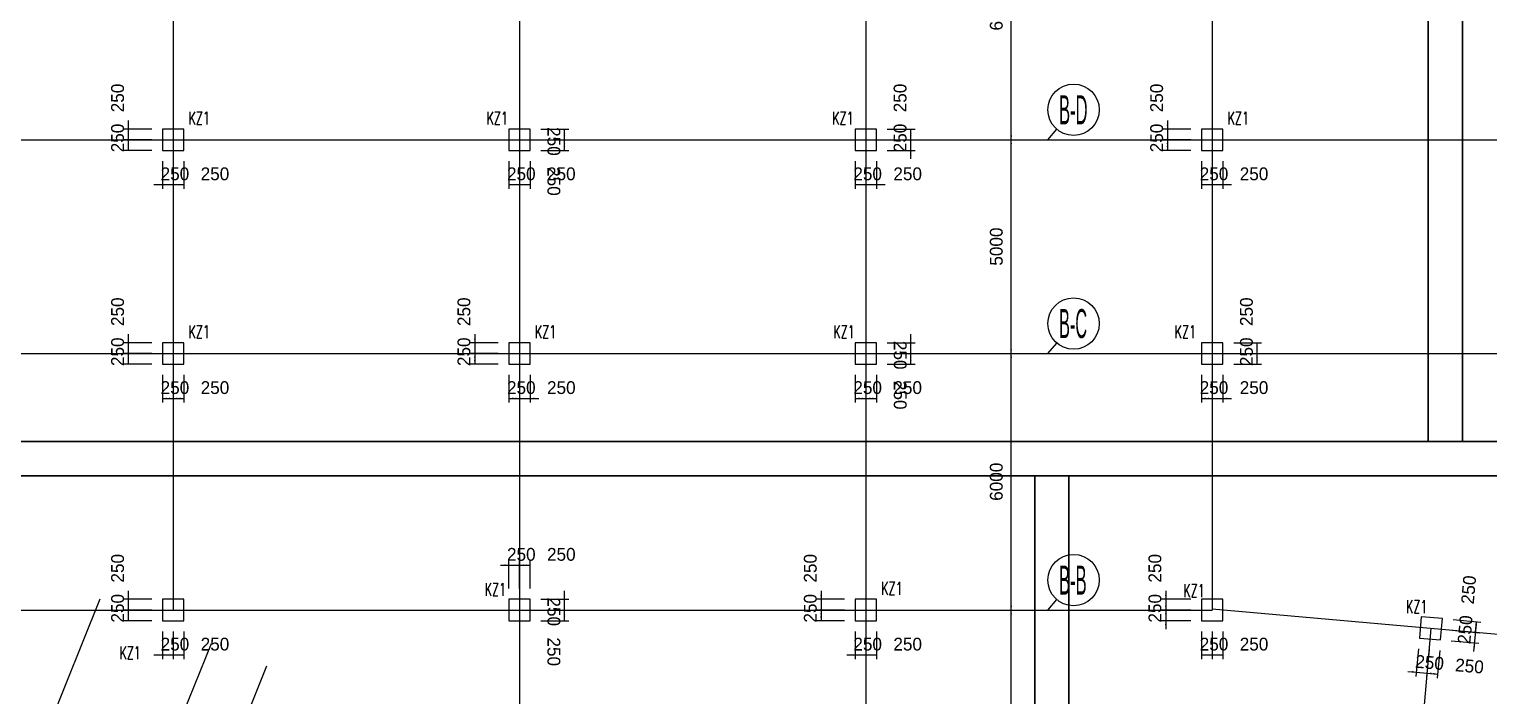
# Model space of a CAD drawing. Extents: x 387171 to 699106, y 11966 to 245688.
# Drawn here: x 543490 to 577624, y 92081 to 107673 of the extents above; entities that cross this region are included whole.
import ezdxf

# ---------------------------------------------------------------- set-up
doc = ezdxf.new("R2010")
doc.units = 0
doc.header["$LTSCALE"] = 100
doc.header["$MEASUREMENT"] = 0
for name, color, linetype in [('COLU', 7, 'Continuous'), ('DIM', 3, 'Continuous'), ('DOTE', 253, 'Continuous'), ('h后浇带(新)', 1, 'Continuous'), ('L-AXIS', 3, 'Continuous'), ('NUM', 7, 'Continuous')]:
    doc.layers.add(name, color=color, linetype=linetype)
doc.styles.add('hztxt', font='hztxt')
doc.styles.get("Standard").update_dxf_attribs({"font": 'standard'})
doc.dimstyles.get("Standard").update_dxf_attribs({"dimtxt": 300, "dimasz": 100, "dimexe": 100, "dimexo": 250, "dimgap": 100, "dimtad": 0, "dimtoh": 1, "dimdec": 0, "dimdsep": 46, "dimcen": 0.09, "dimclrt": 7, "dimadec": 0, "dimazin": 0, "dimtfac": 1, "dimtdec": 4, "dimtofl": 0, "dimtmove": 0, "dimatfit": 3, "dimfxl": 1, "dimtolj": 1, "dimtzin": 0, "dimarcsym": 0})

# ---------------------------------------------------------------- blocks, each defined once
blk = doc.blocks.new('_AXISO')
blk.add_circle((0, 0), 0.5)
blk = doc.blocks.new('*D2141')
at = {"layer": 'L-AXIS', "color": 0, "linetype": 'ByBlock', "lineweight": -2}
for p, q in [((565446, 111088), (566558, 111088)), ((566458, 105088), (566458, 111088)), ((565446, 105088), (566558, 105088))]:
    blk.add_line(p, q, dxfattribs=at)
for points in [[(566458, 111088), (566474, 110988), (566441, 110988)], [(566458, 105088), (566441, 105188), (566474, 105188)]]:
    blk.add_solid(points, dxfattribs=at)
at = {"layer": 'L-AXIS', "color": 7, "linetype": 'Continuous', "lineweight": -2, "insert": (566108, 108088), "char_height": 300, "width": 770, "attachment_point": 5, "rotation": 90, "style": 'hztxt'}
blk.add_mtext('6000', dxfattribs=at)
blk = doc.blocks.new('*D2089')
at = {"layer": 'L-AXIS', "color": 0, "linetype": 'ByBlock', "lineweight": -2}
for p, q in [((565446, 94088), (566558, 94088)), ((566458, 88588), (566458, 94088)), ((565446, 88588), (566558, 88588))]:
    blk.add_line(p, q, dxfattribs=at)
for points in [[(566458, 94088), (566474, 93988), (566441, 93988)], [(566458, 88588), (566441, 88688), (566474, 88688)]]:
    blk.add_solid(points, dxfattribs=at)
at = {"layer": 'L-AXIS', "color": 7, "linetype": 'Continuous', "lineweight": -2, "insert": (566108, 91338), "char_height": 300, "width": 780, "attachment_point": 5, "rotation": 90, "style": 'hztxt'}
blk.add_mtext('5500', dxfattribs=at)
blk = doc.blocks.new('*D1665')
at = {"layer": 'L-AXIS', "color": 0, "linetype": 'ByBlock', "lineweight": -2}
for p, q in [((565446, 100088), (566558, 100088)), ((566458, 94088), (566458, 100088)), ((565446, 94088), (566558, 94088))]:
    blk.add_line(p, q, dxfattribs=at)
for points in [[(566458, 100088), (566474, 99988), (566441, 99988)], [(566458, 94088), (566441, 94188), (566474, 94188)]]:
    blk.add_solid(points, dxfattribs=at)
at = {"layer": 'L-AXIS', "color": 7, "linetype": 'Continuous', "lineweight": -2, "insert": (566108, 97088), "char_height": 300, "width": 770, "attachment_point": 5, "rotation": 90, "style": 'hztxt'}
blk.add_mtext('6000', dxfattribs=at)
blk = doc.blocks.new('*D1238')
at = {"layer": 'L-AXIS', "color": 0, "linetype": 'ByBlock', "lineweight": -2}
for p, q in [((565446, 105088), (566558, 105088)), ((566458, 100088), (566458, 105088)), ((565446, 100088), (566558, 100088))]:
    blk.add_line(p, q, dxfattribs=at)
for points in [[(566458, 105088), (566474, 104988), (566441, 104988)], [(566458, 100088), (566441, 100188), (566474, 100188)]]:
    blk.add_solid(points, dxfattribs=at)
at = {"layer": 'L-AXIS', "color": 7, "linetype": 'Continuous', "lineweight": -2, "insert": (566108, 102588), "char_height": 300, "width": 780, "attachment_point": 5, "rotation": 90, "style": 'hztxt'}
blk.add_mtext('5000', dxfattribs=at)
blk = doc.blocks.new('*D1016')
at = {"layer": 'DIM', "color": 0, "linetype": 'ByBlock', "lineweight": -2}
for p, q in [((570908, 93588), (570908, 92938)), ((571158, 93588), (571158, 92938)), ((570908, 93038), (571158, 93038))]:
    blk.add_line(p, q, dxfattribs=at)
for points in [[(570908, 93038), (571008, 93055), (571008, 93021)], [(571158, 93038), (571058, 93021), (571058, 93055)]]:
    blk.add_solid(points, dxfattribs=at)
at = {"layer": 'DIM', "color": 7, "linetype": 'Continuous', "lineweight": -2, "insert": (571198, 93288), "char_height": 300, "width": 566.67, "attachment_point": 5, "style": 'hztxt'}
blk.add_mtext('250', dxfattribs=at)
blk = doc.blocks.new('*D603')
at = {"layer": 'DIM', "color": 0, "linetype": 'ByBlock', "lineweight": -2}
for p, q in [((571158, 93588), (571158, 92938)), ((571408, 93588), (571408, 92938)), ((571158, 93038), (571408, 93038))]:
    blk.add_line(p, q, dxfattribs=at)
for points in [[(571158, 93038), (571258, 93055), (571258, 93021)], [(571408, 93038), (571308, 93021), (571308, 93055)]]:
    blk.add_solid(points, dxfattribs=at)
at = {"layer": 'DIM', "color": 7, "linetype": 'Continuous', "lineweight": -2, "insert": (572134, 93288), "char_height": 300, "width": 566.67, "attachment_point": 5, "style": 'hztxt'}
blk.add_mtext('250', dxfattribs=at)
blk = doc.blocks.new('*D2195')
at = {"layer": 'DIM', "color": 0, "linetype": 'ByBlock', "lineweight": -2}
for p, q in [((562558, 94338), (561908, 94338)), ((562008, 94538), (562008, 93888)), ((562558, 94088), (561908, 94088))]:
    blk.add_line(p, q, dxfattribs=at)
for points in [[(562008, 94338), (561991, 94438), (562025, 94438)], [(562008, 94088), (562025, 93988), (561991, 93988)]]:
    blk.add_solid(points, dxfattribs=at)
at = {"layer": 'DIM', "color": 7, "linetype": 'Continuous', "lineweight": -2, "insert": (561758, 95064), "char_height": 300, "width": 566.67, "attachment_point": 5, "rotation": 90, "style": 'hztxt'}
blk.add_mtext('250', dxfattribs=at)
blk = doc.blocks.new('*D1758')
at = {"layer": 'DIM', "color": 0, "linetype": 'ByBlock', "lineweight": -2}
for p, q in [((562558, 94088), (561908, 94088)), ((562008, 94088), (562008, 93838)), ((562558, 93838), (561908, 93838))]:
    blk.add_line(p, q, dxfattribs=at)
for points in [[(562008, 94088), (562025, 93988), (561991, 93988)], [(562008, 93838), (561991, 93938), (562025, 93938)]]:
    blk.add_solid(points, dxfattribs=at)
at = {"layer": 'DIM', "color": 7, "linetype": 'Continuous', "lineweight": -2, "insert": (561758, 94128), "char_height": 300, "width": 566.67, "attachment_point": 5, "rotation": 90, "style": 'hztxt'}
blk.add_mtext('250', dxfattribs=at)
blk = doc.blocks.new('*D1303')
at = {"layer": 'DIM', "color": 0, "linetype": 'ByBlock', "lineweight": -2}
for p, q in [((562808, 93588), (562808, 92938)), ((563058, 93588), (563058, 92938)), ((562608, 93038), (563258, 93038))]:
    blk.add_line(p, q, dxfattribs=at)
for points in [[(562808, 93038), (562708, 93021), (562708, 93055)], [(563058, 93038), (563158, 93055), (563158, 93021)]]:
    blk.add_solid(points, dxfattribs=at)
at = {"layer": 'DIM', "color": 7, "linetype": 'Continuous', "lineweight": -2, "insert": (563098, 93288), "char_height": 300, "width": 566.67, "attachment_point": 5, "style": 'hztxt'}
blk.add_mtext('250', dxfattribs=at)
blk = doc.blocks.new('*D1266')
at = {"layer": 'DIM', "color": 0, "linetype": 'ByBlock', "lineweight": -2}
for p, q in [((563058, 93588), (563058, 92938)), ((563308, 93588), (563308, 92938)), ((563058, 93038), (563308, 93038))]:
    blk.add_line(p, q, dxfattribs=at)
for points in [[(563058, 93038), (563158, 93055), (563158, 93021)], [(563308, 93038), (563208, 93021), (563208, 93055)]]:
    blk.add_solid(points, dxfattribs=at)
at = {"layer": 'DIM', "color": 7, "linetype": 'Continuous', "lineweight": -2, "insert": (564034, 93288), "char_height": 300, "width": 566.67, "attachment_point": 5, "style": 'hztxt'}
blk.add_mtext('250', dxfattribs=at)
blk = doc.blocks.new('*D2470')
at = {"layer": 'DIM', "color": 0, "linetype": 'ByBlock', "lineweight": -2}
for p, q in [((546358, 94338), (545708, 94338)), ((545808, 94538), (545808, 93888)), ((546358, 94088), (545708, 94088))]:
    blk.add_line(p, q, dxfattribs=at)
for points in [[(545808, 94338), (545791, 94438), (545825, 94438)], [(545808, 94088), (545825, 93988), (545791, 93988)]]:
    blk.add_solid(points, dxfattribs=at)
at = {"layer": 'DIM', "color": 7, "linetype": 'Continuous', "lineweight": -2, "insert": (545558, 95064), "char_height": 300, "width": 566.67, "attachment_point": 5, "rotation": 90, "style": 'hztxt'}
blk.add_mtext('250', dxfattribs=at)
blk = doc.blocks.new('*D2043')
at = {"layer": 'DIM', "color": 0, "linetype": 'ByBlock', "lineweight": -2}
for p, q in [((546358, 94088), (545708, 94088)), ((545808, 94088), (545808, 93838)), ((546358, 93838), (545708, 93838))]:
    blk.add_line(p, q, dxfattribs=at)
for points in [[(545808, 94088), (545825, 93988), (545791, 93988)], [(545808, 93838), (545791, 93938), (545825, 93938)]]:
    blk.add_solid(points, dxfattribs=at)
at = {"layer": 'DIM', "color": 7, "linetype": 'Continuous', "lineweight": -2, "insert": (545558, 94128), "char_height": 300, "width": 566.67, "attachment_point": 5, "rotation": 90, "style": 'hztxt'}
blk.add_mtext('250', dxfattribs=at)
blk = doc.blocks.new('*D1957')
at = {"layer": 'DIM', "color": 0, "linetype": 'ByBlock', "lineweight": -2}
for p, q in [((546608, 93588), (546608, 92938)), ((546858, 93588), (546858, 92938)), ((546408, 93038), (547058, 93038))]:
    blk.add_line(p, q, dxfattribs=at)
for points in [[(546608, 93038), (546508, 93021), (546508, 93055)], [(546858, 93038), (546958, 93055), (546958, 93021)]]:
    blk.add_solid(points, dxfattribs=at)
at = {"layer": 'DIM', "color": 7, "linetype": 'Continuous', "lineweight": -2, "insert": (546898, 93288), "char_height": 300, "width": 566.67, "attachment_point": 5, "style": 'hztxt'}
blk.add_mtext('250', dxfattribs=at)
blk = doc.blocks.new('*D1551')
at = {"layer": 'DIM', "color": 0, "linetype": 'ByBlock', "lineweight": -2}
for p, q in [((546858, 93588), (546858, 92938)), ((547108, 93588), (547108, 92938)), ((546858, 93038), (547108, 93038))]:
    blk.add_line(p, q, dxfattribs=at)
for points in [[(546858, 93038), (546958, 93055), (546958, 93021)], [(547108, 93038), (547008, 93021), (547008, 93055)]]:
    blk.add_solid(points, dxfattribs=at)
at = {"layer": 'DIM', "color": 7, "linetype": 'Continuous', "lineweight": -2, "insert": (547834, 93288), "char_height": 300, "width": 566.67, "attachment_point": 5, "style": 'hztxt'}
blk.add_mtext('250', dxfattribs=at)
blk = doc.blocks.new('*D1078')
at = {"layer": 'DIM', "color": 0, "linetype": 'ByBlock', "lineweight": -2}
for p, q in [((554708, 94588), (554708, 95238)), ((554958, 94588), (554958, 95238)), ((554508, 95138), (555158, 95138))]:
    blk.add_line(p, q, dxfattribs=at)
for points in [[(554708, 95138), (554608, 95121), (554608, 95155)], [(554958, 95138), (555058, 95155), (555058, 95121)]]:
    blk.add_solid(points, dxfattribs=at)
at = {"layer": 'DIM', "color": 7, "linetype": 'Continuous', "lineweight": -2, "insert": (554998, 95388), "char_height": 300, "width": 566.67, "attachment_point": 5, "style": 'hztxt'}
blk.add_mtext('250', dxfattribs=at)
blk = doc.blocks.new('*D1047')
at = {"layer": 'DIM', "color": 0, "linetype": 'ByBlock', "lineweight": -2}
for p, q in [((554958, 94588), (554958, 95238)), ((555208, 94588), (555208, 95238)), ((554958, 95138), (555208, 95138))]:
    blk.add_line(p, q, dxfattribs=at)
for points in [[(554958, 95138), (555058, 95155), (555058, 95121)], [(555208, 95138), (555108, 95121), (555108, 95155)]]:
    blk.add_solid(points, dxfattribs=at)
at = {"layer": 'DIM', "color": 7, "linetype": 'Continuous', "lineweight": -2, "insert": (555934, 95388), "char_height": 300, "width": 566.67, "attachment_point": 5, "style": 'hztxt'}
blk.add_mtext('250', dxfattribs=at)
blk = doc.blocks.new('*D595')
at = {"layer": 'DIM', "color": 0, "linetype": 'ByBlock', "lineweight": -2}
for p, q in [((555458, 94088), (556108, 94088)), ((556008, 93838), (556008, 94088)), ((555458, 93838), (556108, 93838))]:
    blk.add_line(p, q, dxfattribs=at)
for points in [[(556008, 94088), (556025, 93988), (555991, 93988)], [(556008, 93838), (555991, 93938), (556025, 93938)]]:
    blk.add_solid(points, dxfattribs=at)
at = {"layer": 'DIM', "color": 7, "linetype": 'Continuous', "lineweight": -2, "insert": (555758, 93112), "char_height": 300, "width": 566.67, "attachment_point": 5, "rotation": 270, "style": 'hztxt'}
blk.add_mtext('250', dxfattribs=at)
blk = doc.blocks.new('*D187')
at = {"layer": 'DIM', "color": 0, "linetype": 'ByBlock', "lineweight": -2}
for p, q in [((555458, 94338), (556108, 94338)), ((556008, 93888), (556008, 94538)), ((555458, 94088), (556108, 94088))]:
    blk.add_line(p, q, dxfattribs=at)
for points in [[(556008, 94338), (555991, 94438), (556025, 94438)], [(556008, 94088), (556025, 93988), (555991, 93988)]]:
    blk.add_solid(points, dxfattribs=at)
at = {"layer": 'DIM', "color": 7, "linetype": 'Continuous', "lineweight": -2, "insert": (555758, 94048), "char_height": 300, "width": 566.67, "attachment_point": 5, "rotation": 270, "style": 'hztxt'}
blk.add_mtext('250', dxfattribs=at)
blk = doc.blocks.new('*D1013')
at = {"layer": 'DIM', "color": 0, "linetype": 'ByBlock', "lineweight": -2}
for p, q in [((545808, 105538), (545808, 104888)), ((546358, 105338), (545708, 105338)), ((546358, 105088), (545708, 105088))]:
    blk.add_line(p, q, dxfattribs=at)
for points in [[(545808, 105338), (545791, 105438), (545825, 105438)], [(545808, 105088), (545825, 104988), (545791, 104988)]]:
    blk.add_solid(points, dxfattribs=at)
at = {"layer": 'DIM', "color": 7, "linetype": 'Continuous', "lineweight": -2, "insert": (545558, 106064), "char_height": 300, "width": 566.67, "attachment_point": 5, "rotation": 90, "style": 'hztxt'}
blk.add_mtext('250', dxfattribs=at)
blk = doc.blocks.new('*D601')
at = {"layer": 'DIM', "color": 0, "linetype": 'ByBlock', "lineweight": -2}
for p, q in [((546358, 105088), (545708, 105088)), ((546358, 104838), (545708, 104838)), ((545808, 105088), (545808, 104838))]:
    blk.add_line(p, q, dxfattribs=at)
for points in [[(545808, 105088), (545825, 104988), (545791, 104988)], [(545808, 104838), (545791, 104938), (545825, 104938)]]:
    blk.add_solid(points, dxfattribs=at)
at = {"layer": 'DIM', "color": 7, "linetype": 'Continuous', "lineweight": -2, "insert": (545558, 105128), "char_height": 300, "width": 566.67, "attachment_point": 5, "rotation": 90, "style": 'hztxt'}
blk.add_mtext('250', dxfattribs=at)
blk = doc.blocks.new('*D148')
at = {"layer": 'DIM', "color": 0, "linetype": 'ByBlock', "lineweight": -2}
for p, q in [((546608, 104588), (546608, 103938)), ((546858, 104588), (546858, 103938)), ((546408, 104038), (547058, 104038))]:
    blk.add_line(p, q, dxfattribs=at)
for points in [[(546608, 104038), (546508, 104021), (546508, 104055)], [(546858, 104038), (546958, 104055), (546958, 104021)]]:
    blk.add_solid(points, dxfattribs=at)
at = {"layer": 'DIM', "color": 7, "linetype": 'Continuous', "lineweight": -2, "insert": (546898, 104288), "char_height": 300, "width": 566.67, "attachment_point": 5, "style": 'hztxt'}
blk.add_mtext('250', dxfattribs=at)
blk = doc.blocks.new('*D116')
at = {"layer": 'DIM', "color": 0, "linetype": 'ByBlock', "lineweight": -2}
for p, q in [((546858, 104588), (546858, 103938)), ((547108, 104588), (547108, 103938)), ((546858, 104038), (547108, 104038))]:
    blk.add_line(p, q, dxfattribs=at)
for points in [[(546858, 104038), (546958, 104055), (546958, 104021)], [(547108, 104038), (547008, 104021), (547008, 104055)]]:
    blk.add_solid(points, dxfattribs=at)
at = {"layer": 'DIM', "color": 7, "linetype": 'Continuous', "lineweight": -2, "insert": (547834, 104288), "char_height": 300, "width": 566.67, "attachment_point": 5, "style": 'hztxt'}
blk.add_mtext('250', dxfattribs=at)
blk = doc.blocks.new('*D2667')
at = {"layer": 'DIM', "color": 0, "linetype": 'ByBlock', "lineweight": -2}
for p, q in [((545808, 100538), (545808, 99888)), ((546358, 100338), (545708, 100338)), ((546358, 100088), (545708, 100088))]:
    blk.add_line(p, q, dxfattribs=at)
for points in [[(545808, 100338), (545791, 100438), (545825, 100438)], [(545808, 100088), (545825, 99988), (545791, 99988)]]:
    blk.add_solid(points, dxfattribs=at)
at = {"layer": 'DIM', "color": 7, "linetype": 'Continuous', "lineweight": -2, "insert": (545558, 101064), "char_height": 300, "width": 566.67, "attachment_point": 5, "rotation": 90, "style": 'hztxt'}
blk.add_mtext('250', dxfattribs=at)
blk = doc.blocks.new('*D2267')
at = {"layer": 'DIM', "color": 0, "linetype": 'ByBlock', "lineweight": -2}
for p, q in [((546358, 100088), (545708, 100088)), ((545808, 100088), (545808, 99838)), ((546358, 99838), (545708, 99838))]:
    blk.add_line(p, q, dxfattribs=at)
for points in [[(545808, 100088), (545825, 99988), (545791, 99988)], [(545808, 99838), (545791, 99938), (545825, 99938)]]:
    blk.add_solid(points, dxfattribs=at)
at = {"layer": 'DIM', "color": 7, "linetype": 'Continuous', "lineweight": -2, "insert": (545558, 100128), "char_height": 300, "width": 566.67, "attachment_point": 5, "rotation": 90, "style": 'hztxt'}
blk.add_mtext('250', dxfattribs=at)
blk = doc.blocks.new('*D2193')
at = {"layer": 'DIM', "color": 0, "linetype": 'ByBlock', "lineweight": -2}
for p, q in [((546608, 99588), (546608, 98938)), ((546858, 99588), (546858, 98938)), ((546608, 99038), (546858, 99038))]:
    blk.add_line(p, q, dxfattribs=at)
for points in [[(546608, 99038), (546708, 99055), (546708, 99021)], [(546858, 99038), (546758, 99021), (546758, 99055)]]:
    blk.add_solid(points, dxfattribs=at)
at = {"layer": 'DIM', "color": 7, "linetype": 'Continuous', "lineweight": -2, "insert": (546898, 99288), "char_height": 300, "width": 566.67, "attachment_point": 5, "style": 'hztxt'}
blk.add_mtext('250', dxfattribs=at)
blk = doc.blocks.new('*D1755')
at = {"layer": 'DIM', "color": 0, "linetype": 'ByBlock', "lineweight": -2}
for p, q in [((546858, 99588), (546858, 98938)), ((547108, 99588), (547108, 98938)), ((546858, 99038), (547108, 99038))]:
    blk.add_line(p, q, dxfattribs=at)
for points in [[(546858, 99038), (546958, 99055), (546958, 99021)], [(547108, 99038), (547008, 99021), (547008, 99055)]]:
    blk.add_solid(points, dxfattribs=at)
at = {"layer": 'DIM', "color": 7, "linetype": 'Continuous', "lineweight": -2, "insert": (547834, 99288), "char_height": 300, "width": 566.67, "attachment_point": 5, "style": 'hztxt'}
blk.add_mtext('250', dxfattribs=at)
blk = doc.blocks.new('*D1302')
at = {"layer": 'DIM', "color": 0, "linetype": 'ByBlock', "lineweight": -2}
for p, q in [((554708, 104588), (554708, 103938)), ((554958, 104588), (554958, 103938)), ((554708, 104038), (554958, 104038))]:
    blk.add_line(p, q, dxfattribs=at)
for points in [[(554708, 104038), (554808, 104055), (554808, 104021)], [(554958, 104038), (554858, 104021), (554858, 104055)]]:
    blk.add_solid(points, dxfattribs=at)
at = {"layer": 'DIM', "color": 7, "linetype": 'Continuous', "lineweight": -2, "insert": (554998, 104288), "char_height": 300, "width": 566.67, "attachment_point": 5, "style": 'hztxt'}
blk.add_mtext('250', dxfattribs=at)
blk = doc.blocks.new('*D876')
at = {"layer": 'DIM', "color": 0, "linetype": 'ByBlock', "lineweight": -2}
for p, q in [((554958, 104588), (554958, 103938)), ((555208, 104588), (555208, 103938)), ((554958, 104038), (555208, 104038))]:
    blk.add_line(p, q, dxfattribs=at)
for points in [[(554958, 104038), (555058, 104055), (555058, 104021)], [(555208, 104038), (555108, 104021), (555108, 104055)]]:
    blk.add_solid(points, dxfattribs=at)
at = {"layer": 'DIM', "color": 7, "linetype": 'Continuous', "lineweight": -2, "insert": (555934, 104288), "char_height": 300, "width": 566.67, "attachment_point": 5, "style": 'hztxt'}
blk.add_mtext('250', dxfattribs=at)
blk = doc.blocks.new('*D796')
at = {"layer": 'DIM', "color": 0, "linetype": 'ByBlock', "lineweight": -2}
for p, q in [((555458, 105088), (556108, 105088)), ((555458, 104838), (556108, 104838)), ((556008, 104838), (556008, 105088))]:
    blk.add_line(p, q, dxfattribs=at)
for points in [[(556008, 105088), (556025, 104988), (555991, 104988)], [(556008, 104838), (555991, 104938), (556025, 104938)]]:
    blk.add_solid(points, dxfattribs=at)
at = {"layer": 'DIM', "color": 7, "linetype": 'Continuous', "lineweight": -2, "insert": (555758, 104112), "char_height": 300, "width": 566.67, "attachment_point": 5, "rotation": 270, "style": 'hztxt'}
blk.add_mtext('250', dxfattribs=at)
blk = doc.blocks.new('*D394')
at = {"layer": 'DIM', "color": 0, "linetype": 'ByBlock', "lineweight": -2}
for p, q in [((555458, 105338), (556108, 105338)), ((556008, 105088), (556008, 105338)), ((555458, 105088), (556108, 105088))]:
    blk.add_line(p, q, dxfattribs=at)
for points in [[(556008, 105338), (556025, 105238), (555991, 105238)], [(556008, 105088), (555991, 105188), (556025, 105188)]]:
    blk.add_solid(points, dxfattribs=at)
at = {"layer": 'DIM', "color": 7, "linetype": 'Continuous', "lineweight": -2, "insert": (555758, 105048), "char_height": 300, "width": 566.67, "attachment_point": 5, "rotation": 270, "style": 'hztxt'}
blk.add_mtext('250', dxfattribs=at)
blk = doc.blocks.new('*D2937')
at = {"layer": 'DIM', "color": 0, "linetype": 'ByBlock', "lineweight": -2}
for p, q in [((553908, 100538), (553908, 99888)), ((554458, 100338), (553808, 100338)), ((554458, 100088), (553808, 100088))]:
    blk.add_line(p, q, dxfattribs=at)
for points in [[(553908, 100338), (553891, 100438), (553925, 100438)], [(553908, 100088), (553925, 99988), (553891, 99988)]]:
    blk.add_solid(points, dxfattribs=at)
at = {"layer": 'DIM', "color": 7, "linetype": 'Continuous', "lineweight": -2, "insert": (553658, 101064), "char_height": 300, "width": 566.67, "attachment_point": 5, "rotation": 90, "style": 'hztxt'}
blk.add_mtext('250', dxfattribs=at)
blk = doc.blocks.new('*D2899')
at = {"layer": 'DIM', "color": 0, "linetype": 'ByBlock', "lineweight": -2}
for p, q in [((554458, 100088), (553808, 100088)), ((553908, 100088), (553908, 99838)), ((554458, 99838), (553808, 99838))]:
    blk.add_line(p, q, dxfattribs=at)
for points in [[(553908, 100088), (553925, 99988), (553891, 99988)], [(553908, 99838), (553891, 99938), (553925, 99938)]]:
    blk.add_solid(points, dxfattribs=at)
at = {"layer": 'DIM', "color": 7, "linetype": 'Continuous', "lineweight": -2, "insert": (553658, 100128), "char_height": 300, "width": 566.67, "attachment_point": 5, "rotation": 90, "style": 'hztxt'}
blk.add_mtext('250', dxfattribs=at)
blk = doc.blocks.new('*D2468')
at = {"layer": 'DIM', "color": 0, "linetype": 'ByBlock', "lineweight": -2}
for p, q in [((554708, 99588), (554708, 98938)), ((554958, 99588), (554958, 98938)), ((554708, 99038), (554958, 99038))]:
    blk.add_line(p, q, dxfattribs=at)
for points in [[(554708, 99038), (554808, 99055), (554808, 99021)], [(554958, 99038), (554858, 99021), (554858, 99055)]]:
    blk.add_solid(points, dxfattribs=at)
at = {"layer": 'DIM', "color": 7, "linetype": 'Continuous', "lineweight": -2, "insert": (554998, 99288), "char_height": 300, "width": 566.67, "attachment_point": 5, "style": 'hztxt'}
blk.add_mtext('250', dxfattribs=at)
blk = doc.blocks.new('*D2038')
at = {"layer": 'DIM', "color": 0, "linetype": 'ByBlock', "lineweight": -2}
for p, q in [((554958, 99588), (554958, 98938)), ((555208, 99588), (555208, 98938)), ((554758, 99038), (555408, 99038))]:
    blk.add_line(p, q, dxfattribs=at)
for points in [[(554958, 99038), (554858, 99021), (554858, 99055)], [(555208, 99038), (555308, 99055), (555308, 99021)]]:
    blk.add_solid(points, dxfattribs=at)
at = {"layer": 'DIM', "color": 7, "linetype": 'Continuous', "lineweight": -2, "insert": (555934, 99288), "char_height": 300, "width": 566.67, "attachment_point": 5, "style": 'hztxt'}
blk.add_mtext('250', dxfattribs=at)
blk = doc.blocks.new('*D1954')
at = {"layer": 'DIM', "color": 0, "linetype": 'ByBlock', "lineweight": -2}
for p, q in [((562808, 104588), (562808, 103938)), ((563058, 104588), (563058, 103938)), ((562808, 104038), (563058, 104038))]:
    blk.add_line(p, q, dxfattribs=at)
for points in [[(562808, 104038), (562908, 104055), (562908, 104021)], [(563058, 104038), (562958, 104021), (562958, 104055)]]:
    blk.add_solid(points, dxfattribs=at)
at = {"layer": 'DIM', "color": 7, "linetype": 'Continuous', "lineweight": -2, "insert": (563098, 104288), "char_height": 300, "width": 566.67, "attachment_point": 5, "style": 'hztxt'}
blk.add_mtext('250', dxfattribs=at)
blk = doc.blocks.new('*D1546')
at = {"layer": 'DIM', "color": 0, "linetype": 'ByBlock', "lineweight": -2}
for p, q in [((563058, 104588), (563058, 103938)), ((563308, 104588), (563308, 103938)), ((562858, 104038), (563508, 104038))]:
    blk.add_line(p, q, dxfattribs=at)
for points in [[(563058, 104038), (562958, 104021), (562958, 104055)], [(563308, 104038), (563408, 104055), (563408, 104021)]]:
    blk.add_solid(points, dxfattribs=at)
at = {"layer": 'DIM', "color": 7, "linetype": 'Continuous', "lineweight": -2, "insert": (564034, 104288), "char_height": 300, "width": 566.67, "attachment_point": 5, "style": 'hztxt'}
blk.add_mtext('250', dxfattribs=at)
blk = doc.blocks.new('*D1076')
at = {"layer": 'DIM', "color": 0, "linetype": 'ByBlock', "lineweight": -2}
for p, q in [((564108, 104638), (564108, 105288)), ((563558, 105088), (564208, 105088)), ((563558, 104838), (564208, 104838))]:
    blk.add_line(p, q, dxfattribs=at)
for points in [[(564108, 105088), (564091, 105188), (564125, 105188)], [(564108, 104838), (564125, 104738), (564091, 104738)]]:
    blk.add_solid(points, dxfattribs=at)
at = {"layer": 'DIM', "color": 7, "linetype": 'Continuous', "lineweight": -2, "insert": (563858, 105128), "char_height": 300, "width": 566.67, "attachment_point": 5, "rotation": 90, "style": 'hztxt'}
blk.add_mtext('250', dxfattribs=at)
blk = doc.blocks.new('*D1043')
at = {"layer": 'DIM', "color": 0, "linetype": 'ByBlock', "lineweight": -2}
for p, q in [((563558, 105338), (564208, 105338)), ((564108, 105088), (564108, 105338)), ((563558, 105088), (564208, 105088))]:
    blk.add_line(p, q, dxfattribs=at)
for points in [[(564108, 105338), (564125, 105238), (564091, 105238)], [(564108, 105088), (564091, 105188), (564125, 105188)]]:
    blk.add_solid(points, dxfattribs=at)
at = {"layer": 'DIM', "color": 7, "linetype": 'Continuous', "lineweight": -2, "insert": (563858, 106064), "char_height": 300, "width": 566.67, "attachment_point": 5, "rotation": 90, "style": 'hztxt'}
blk.add_mtext('250', dxfattribs=at)
blk = doc.blocks.new('*D593')
at = {"layer": 'DIM', "color": 0, "linetype": 'ByBlock', "lineweight": -2}
for p, q in [((562808, 99588), (562808, 98938)), ((563058, 99588), (563058, 98938)), ((562808, 99038), (563058, 99038))]:
    blk.add_line(p, q, dxfattribs=at)
for points in [[(562808, 99038), (562908, 99055), (562908, 99021)], [(563058, 99038), (562958, 99021), (562958, 99055)]]:
    blk.add_solid(points, dxfattribs=at)
at = {"layer": 'DIM', "color": 7, "linetype": 'Continuous', "lineweight": -2, "insert": (563098, 99288), "char_height": 300, "width": 566.67, "attachment_point": 5, "style": 'hztxt'}
blk.add_mtext('250', dxfattribs=at)
blk = doc.blocks.new('*D182')
at = {"layer": 'DIM', "color": 0, "linetype": 'ByBlock', "lineweight": -2}
for p, q in [((563058, 99588), (563058, 98938)), ((563308, 99588), (563308, 98938)), ((563058, 99038), (563308, 99038))]:
    blk.add_line(p, q, dxfattribs=at)
for points in [[(563058, 99038), (563158, 99055), (563158, 99021)], [(563308, 99038), (563208, 99021), (563208, 99055)]]:
    blk.add_solid(points, dxfattribs=at)
at = {"layer": 'DIM', "color": 7, "linetype": 'Continuous', "lineweight": -2, "insert": (564034, 99288), "char_height": 300, "width": 566.67, "attachment_point": 5, "style": 'hztxt'}
blk.add_mtext('250', dxfattribs=at)
blk = doc.blocks.new('*D99')
at = {"layer": 'DIM', "color": 0, "linetype": 'ByBlock', "lineweight": -2}
for p, q in [((563558, 100088), (564208, 100088)), ((564108, 99838), (564108, 100088)), ((563558, 99838), (564208, 99838))]:
    blk.add_line(p, q, dxfattribs=at)
for points in [[(564108, 100088), (564125, 99988), (564091, 99988)], [(564108, 99838), (564091, 99938), (564125, 99938)]]:
    blk.add_solid(points, dxfattribs=at)
at = {"layer": 'DIM', "color": 7, "linetype": 'Continuous', "lineweight": -2, "insert": (563858, 99112), "char_height": 300, "width": 566.67, "attachment_point": 5, "rotation": 270, "style": 'hztxt'}
blk.add_mtext('250', dxfattribs=at)
blk = doc.blocks.new('*D2697')
at = {"layer": 'DIM', "color": 0, "linetype": 'ByBlock', "lineweight": -2}
for p, q in [((564108, 99888), (564108, 100538)), ((563558, 100338), (564208, 100338)), ((563558, 100088), (564208, 100088))]:
    blk.add_line(p, q, dxfattribs=at)
for points in [[(564108, 100338), (564091, 100438), (564125, 100438)], [(564108, 100088), (564125, 99988), (564091, 99988)]]:
    blk.add_solid(points, dxfattribs=at)
at = {"layer": 'DIM', "color": 7, "linetype": 'Continuous', "lineweight": -2, "insert": (563858, 100048), "char_height": 300, "width": 566.67, "attachment_point": 5, "rotation": 270, "style": 'hztxt'}
blk.add_mtext('250', dxfattribs=at)
blk = doc.blocks.new('*D2257')
at = {"layer": 'DIM', "color": 0, "linetype": 'ByBlock', "lineweight": -2}
for p, q in [((570108, 105538), (570108, 104888)), ((570658, 105338), (570008, 105338)), ((570658, 105088), (570008, 105088))]:
    blk.add_line(p, q, dxfattribs=at)
for points in [[(570108, 105338), (570091, 105438), (570125, 105438)], [(570108, 105088), (570125, 104988), (570091, 104988)]]:
    blk.add_solid(points, dxfattribs=at)
at = {"layer": 'DIM', "color": 7, "linetype": 'Continuous', "lineweight": -2, "insert": (569858, 106064), "char_height": 300, "width": 566.67, "attachment_point": 5, "rotation": 90, "style": 'hztxt'}
blk.add_mtext('250', dxfattribs=at)
blk = doc.blocks.new('*D1843')
at = {"layer": 'DIM', "color": 0, "linetype": 'ByBlock', "lineweight": -2}
for p, q in [((570658, 105088), (570008, 105088)), ((570658, 104838), (570008, 104838)), ((570108, 105088), (570108, 104838))]:
    blk.add_line(p, q, dxfattribs=at)
for points in [[(570108, 105088), (570125, 104988), (570091, 104988)], [(570108, 104838), (570091, 104938), (570125, 104938)]]:
    blk.add_solid(points, dxfattribs=at)
at = {"layer": 'DIM', "color": 7, "linetype": 'Continuous', "lineweight": -2, "insert": (569858, 105128), "char_height": 300, "width": 566.67, "attachment_point": 5, "rotation": 90, "style": 'hztxt'}
blk.add_mtext('250', dxfattribs=at)
blk = doc.blocks.new('*D1757')
at = {"layer": 'DIM', "color": 0, "linetype": 'ByBlock', "lineweight": -2}
for p, q in [((570908, 104588), (570908, 103938)), ((571158, 104588), (571158, 103938)), ((570908, 104038), (571158, 104038))]:
    blk.add_line(p, q, dxfattribs=at)
for points in [[(570908, 104038), (571008, 104055), (571008, 104021)], [(571158, 104038), (571058, 104021), (571058, 104055)]]:
    blk.add_solid(points, dxfattribs=at)
at = {"layer": 'DIM', "color": 7, "linetype": 'Continuous', "lineweight": -2, "insert": (571198, 104288), "char_height": 300, "width": 566.67, "attachment_point": 5, "style": 'hztxt'}
blk.add_mtext('250', dxfattribs=at)
blk = doc.blocks.new('*D1354')
at = {"layer": 'DIM', "color": 0, "linetype": 'ByBlock', "lineweight": -2}
for p, q in [((571158, 104588), (571158, 103938)), ((571408, 104588), (571408, 103938)), ((570958, 104038), (571608, 104038))]:
    blk.add_line(p, q, dxfattribs=at)
for points in [[(571158, 104038), (571058, 104021), (571058, 104055)], [(571408, 104038), (571508, 104055), (571508, 104021)]]:
    blk.add_solid(points, dxfattribs=at)
at = {"layer": 'DIM', "color": 7, "linetype": 'Continuous', "lineweight": -2, "insert": (572134, 104288), "char_height": 300, "width": 566.67, "attachment_point": 5, "style": 'hztxt'}
blk.add_mtext('250', dxfattribs=at)
blk = doc.blocks.new('*D878')
at = {"layer": 'DIM', "color": 0, "linetype": 'ByBlock', "lineweight": -2}
for p, q in [((570908, 99588), (570908, 98938)), ((571158, 99588), (571158, 98938)), ((570908, 99038), (571158, 99038))]:
    blk.add_line(p, q, dxfattribs=at)
for points in [[(570908, 99038), (571008, 99055), (571008, 99021)], [(571158, 99038), (571058, 99021), (571058, 99055)]]:
    blk.add_solid(points, dxfattribs=at)
at = {"layer": 'DIM', "color": 7, "linetype": 'Continuous', "lineweight": -2, "insert": (571198, 99288), "char_height": 300, "width": 566.67, "attachment_point": 5, "style": 'hztxt'}
blk.add_mtext('250', dxfattribs=at)
blk = doc.blocks.new('*D852')
at = {"layer": 'DIM', "color": 0, "linetype": 'ByBlock', "lineweight": -2}
for p, q in [((571158, 99588), (571158, 98938)), ((571408, 99588), (571408, 98938)), ((570958, 99038), (571608, 99038))]:
    blk.add_line(p, q, dxfattribs=at)
for points in [[(571158, 99038), (571058, 99021), (571058, 99055)], [(571408, 99038), (571508, 99055), (571508, 99021)]]:
    blk.add_solid(points, dxfattribs=at)
at = {"layer": 'DIM', "color": 7, "linetype": 'Continuous', "lineweight": -2, "insert": (572134, 99288), "char_height": 300, "width": 566.67, "attachment_point": 5, "style": 'hztxt'}
blk.add_mtext('250', dxfattribs=at)
blk = doc.blocks.new('*D396')
at = {"layer": 'DIM', "color": 0, "linetype": 'ByBlock', "lineweight": -2}
for p, q in [((571658, 100088), (572308, 100088)), ((572208, 99838), (572208, 100088)), ((571658, 99838), (572308, 99838))]:
    blk.add_line(p, q, dxfattribs=at)
for points in [[(572208, 100088), (572225, 99988), (572191, 99988)], [(572208, 99838), (572191, 99938), (572225, 99938)]]:
    blk.add_solid(points, dxfattribs=at)
at = {"layer": 'DIM', "color": 7, "linetype": 'Continuous', "lineweight": -2, "insert": (571958, 100128), "char_height": 300, "width": 566.67, "attachment_point": 5, "rotation": 90, "style": 'hztxt'}
blk.add_mtext('250', dxfattribs=at)
blk = doc.blocks.new('*D2984')
at = {"layer": 'DIM', "color": 0, "linetype": 'ByBlock', "lineweight": -2}
for p, q in [((571658, 100338), (572308, 100338)), ((571658, 100088), (572308, 100088)), ((572208, 100088), (572208, 100338))]:
    blk.add_line(p, q, dxfattribs=at)
for points in [[(572208, 100338), (572225, 100238), (572191, 100238)], [(572208, 100088), (572191, 100188), (572225, 100188)]]:
    blk.add_solid(points, dxfattribs=at)
at = {"layer": 'DIM', "color": 7, "linetype": 'Continuous', "lineweight": -2, "insert": (571958, 101064), "char_height": 300, "width": 566.67, "attachment_point": 5, "rotation": 90, "style": 'hztxt'}
blk.add_mtext('250', dxfattribs=at)
blk = doc.blocks.new('*D1910')
at = {"layer": 'DIM', "color": 0, "linetype": 'ByBlock', "lineweight": -2}
for p, q in [((575978, 93183), (575921, 92536)), ((576227, 93161), (576170, 92514)), ((575730, 92653), (576378, 92596))]:
    blk.add_line(p, q, dxfattribs=at)
for points in [[(575930, 92636), (575828, 92628), (575831, 92661)], [(576179, 92613), (576280, 92621), (576277, 92588)]]:
    blk.add_solid(points, dxfattribs=at)
at = {"layer": 'DIM', "color": 7, "linetype": 'Continuous', "lineweight": -2, "insert": (576241, 92859), "char_height": 300, "width": 566.67, "attachment_point": 5, "rotation": 354.9316, "style": 'hztxt'}
blk.add_mtext('250', dxfattribs=at)
blk = doc.blocks.new('*D1462')
at = {"layer": 'DIM', "color": 0, "linetype": 'ByBlock', "lineweight": -2}
for p, q in [((576227, 93161), (576170, 92514)), ((576476, 93139), (576419, 92492)), ((576179, 92613), (576428, 92591))]:
    blk.add_line(p, q, dxfattribs=at)
for points in [[(576179, 92613), (576280, 92621), (576277, 92588)], [(576428, 92591), (576327, 92584), (576329, 92617)]]:
    blk.add_solid(points, dxfattribs=at)
at = {"layer": 'DIM', "color": 7, "linetype": 'Continuous', "lineweight": -2, "insert": (577173, 92776), "char_height": 300, "width": 566.67, "attachment_point": 5, "rotation": 354.9316, "style": 'hztxt'}
blk.add_mtext('250', dxfattribs=at)
blk = doc.blocks.new('*D1433')
at = {"layer": 'DIM', "color": 0, "linetype": 'ByBlock', "lineweight": -2}
for p, q in [((576769, 93615), (577417, 93558)), ((577277, 93118), (577335, 93766)), ((576747, 93366), (577395, 93309))]:
    blk.add_line(p, q, dxfattribs=at)
for points in [[(577317, 93567), (577309, 93668), (577343, 93665)], [(577295, 93318), (577303, 93216), (577270, 93219)]]:
    blk.add_solid(points, dxfattribs=at)
at = {"layer": 'DIM', "color": 7, "linetype": 'Continuous', "lineweight": -2, "insert": (577072, 93629), "char_height": 300, "width": 566.67, "attachment_point": 5, "rotation": 84.9316, "style": 'hztxt'}
blk.add_mtext('250', dxfattribs=at)
blk = doc.blocks.new('*D952')
at = {"layer": 'DIM', "color": 0, "linetype": 'ByBlock', "lineweight": -2}
for p, q in [((576769, 93615), (577417, 93558)), ((576791, 93864), (577439, 93807)), ((577317, 93567), (577339, 93816))]:
    blk.add_line(p, q, dxfattribs=at)
for points in [[(577317, 93567), (577309, 93668), (577343, 93665)], [(577339, 93816), (577347, 93715), (577314, 93717)]]:
    blk.add_solid(points, dxfattribs=at)
at = {"layer": 'DIM', "color": 7, "linetype": 'Continuous', "lineweight": -2, "insert": (577154, 94561), "char_height": 300, "width": 566.67, "attachment_point": 5, "rotation": 84.9316, "style": 'hztxt'}
blk.add_mtext('250', dxfattribs=at)
blk = doc.blocks.new('*D323')
at = {"layer": 'DIM', "color": 0, "linetype": 'ByBlock', "lineweight": -2}
for p, q in [((570658, 94338), (569968, 94338)), ((570068, 94538), (570068, 93888)), ((570658, 94088), (569968, 94088))]:
    blk.add_line(p, q, dxfattribs=at)
for points in [[(570068, 94338), (570052, 94438), (570085, 94438)], [(570068, 94088), (570085, 93988), (570052, 93988)]]:
    blk.add_solid(points, dxfattribs=at)
at = {"layer": 'DIM', "color": 7, "linetype": 'Continuous', "lineweight": -2, "insert": (569818, 95064), "char_height": 300, "width": 566.67, "attachment_point": 5, "rotation": 90, "style": 'hztxt'}
blk.add_mtext('250', dxfattribs=at)
blk = doc.blocks.new('*D918')
at = {"layer": 'DIM', "color": 0, "linetype": 'ByBlock', "lineweight": -2}
for p, q in [((570068, 94288), (570068, 93638)), ((570658, 94088), (569968, 94088)), ((570658, 93838), (569968, 93838))]:
    blk.add_line(p, q, dxfattribs=at)
for points in [[(570068, 94088), (570052, 94188), (570085, 94188)], [(570068, 93838), (570085, 93738), (570052, 93738)]]:
    blk.add_solid(points, dxfattribs=at)
at = {"layer": 'DIM', "color": 7, "linetype": 'Continuous', "lineweight": -2, "insert": (569818, 94128), "char_height": 300, "width": 566.67, "attachment_point": 5, "rotation": 90, "style": 'hztxt'}
blk.add_mtext('250', dxfattribs=at)
blk = doc.blocks.new('1')
at = {"layer": 'h后浇带(新)', "color": 6, "lineweight": 30}
for p, q in [((617913, 550880), (632181, 534727)), ((617314, 550350), (631479, 534314))]:
    blk.add_line(p, q, dxfattribs=at)
blk = doc.blocks.new('后浇带现场')
at = {"color": 6, "lineweight": 30}
for points in [[(806265, 663346), (787754, 674230), (759207, 674230), (759207, 625070)], [(805860, 662656), (787536, 673430), (760007, 673430), (760007, 625070)], [(781539, 625070), (706851, 625070)], [(780665, 624270), (707583, 624270)]]:
    blk.add_lwpolyline(points, dxfattribs=at)
at = {"color": 1, "lineweight": 30, "rotation": 318.5460777723208}
blk.add_blockref('1', (-77006, 620463), dxfattribs=at)

msp = doc.modelspace()

# ---------------------------------------------------------------- linework, layer by layer
at = {"layer": 'COLU'}
for points in [[(546608.1, 104837.9), (547108.1, 104837.9), (547108.1, 105337.9), (546608.1, 105337.9)], [(554708.1, 104837.9), (555208.1, 104837.9), (555208.1, 105337.9), (554708.1, 105337.9)], [(562808.1, 104837.9), (563308.1, 104837.9), (563308.1, 105337.9), (562808.1, 105337.9)], [(570908.1, 104837.9), (571408.1, 104837.9), (571408.1, 105337.9), (570908.1, 105337.9)], [(546608.1, 99837.9), (547108.1, 99837.9), (547108.1, 100337.9), (546608.1, 100337.9)], [(554708.1, 99837.9), (555208.1, 99837.9), (555208.1, 100337.9), (554708.1, 100337.9)], [(562808.1, 99837.9), (563308.1, 99837.9), (563308.1, 100337.9), (562808.1, 100337.9)], [(570908.1, 99837.9), (571408.1, 99837.9), (571408.1, 100337.9), (570908.1, 100337.9)], [(546608.1, 93837.9), (547108.1, 93837.9), (547108.1, 94337.9), (546608.1, 94337.9)], [(554708.1, 93837.9), (555208.1, 93837.9), (555208.1, 94337.9), (554708.1, 94337.9)], [(562808.1, 93837.9), (563308.1, 93837.9), (563308.1, 94337.9), (562808.1, 94337.9)], [(570908.1, 93837.9), (571408.1, 93837.9), (571408.1, 94337.9), (570908.1, 94337.9)], [(576000.2, 93432.4), (576498.3, 93388.2), (576542.4, 93886.3), (576044.4, 93930.4)]]:
    msp.add_lwpolyline(points, close=True, dxfattribs=at)
at = {"layer": 'DOTE'}
for p, q in [((571158.1, 213087.9), (571158.1, 94087.9)), ((546858.1, 210429.3), (546858.1, 94087.9)), ((554958.1, 210429.3), (554958.1, 88587.9)), ((563058.1, 210429.3), (563058.1, 84089.2)), ((524658.1, 105087.9), (587358.1, 105087.9)), ((524658.1, 100087.9), (587358.1, 100087.9)), ((545144.6, 94343.6), (540856.2, 83705.3)), ((534357.6, 94087.9), (571158.1, 94087.9)), ((571158.1, 94112.8), (591751.3, 92286.4)), ((576271.3, 93659.3), (572120.8, 46861.6)), ((547741.5, 93296.7), (545135.6, 86832.1)), ((549040, 92773.3), (544751.6, 82135.1))]:
    msp.add_line(p, q, dxfattribs=at)
at = {"layer": 'L-AXIS'}
for p, q in [((567313.6, 105087.9), (567523.1, 105332.4)), ((565446, 105087.9), (567313.6, 105087.9)), ((565446, 100087.9), (567313.6, 100087.9)), ((567313.6, 100087.9), (567523.1, 100332.4)), ((567313.6, 94087.9), (567523.1, 94332.4)), ((565446, 94087.9), (567313.6, 94087.9))]:
    msp.add_line(p, q, dxfattribs=at)

# ---------------------------------------------------------------- block references
at = {"color": 3, "lineweight": 30}
msp.add_blockref('后浇带现场', (-182998.7, -527042.1), dxfattribs=at)
at = {"layer": 'L-AXIS'}
ref = msp.add_blockref('_AXISO', (567913.6, 105787.9), dxfattribs=dict(at, xscale=1199.999999999997, yscale=1200, rotation=359.9996457873818))
ref.add_attrib('A', 'B-D', (567574.2, 105448.5), dxfattribs={"height": 678.82, "style": 'hztxt', "width": 0.42623})
ref = msp.add_blockref('_AXISO', (567913.6, 100787.9), dxfattribs=dict(at, xscale=1199.999999999997, yscale=1200, rotation=359.9996457873818))
ref.add_attrib('A', 'B-C', (567574.2, 100448.5), dxfattribs={"height": 678.82, "style": 'hztxt', "width": 0.419355})
ref = msp.add_blockref('_AXISO', (567913.6, 94787.9), dxfattribs=dict(at, xscale=1199.999999999997, yscale=1200, rotation=359.9996457873818))
ref.add_attrib('A', 'B-B', (567574.2, 94448.5), dxfattribs={"height": 678.82, "style": 'hztxt', "width": 0.42623})

# ---------------------------------------------------------------- texts
at = {"layer": 'NUM', "color": 200, "width": 0.7}
for p in [(547214.1, 105444), (554184.8, 105444), (562268.1, 105444), (571514.1, 105444), (547214.1, 100444), (555314.1, 100444), (562295.6, 100444), (570276.3, 100444), (554140.4, 94417.3), (563414.1, 94444), (570479.8, 94389.6), (575687.8, 94017.1), (545598.8, 92935.3)]:
    msp.add_text('KZ1', height=300, dxfattribs=at).set_placement(p)

# ---------------------------------------------------------------- dimensions: what is measured, and where the dimension line sits
at = {"layer": 'DIM', "color": 200}
for p1, p2, distance, picture, middle in [((546608.1, 105337.9), (546608.1, 105087.9), -800, '*D1013', (545558.1, 105556)), ((563308.1, 105087.9), (563308.1, 105337.9), -800, '*D1043', (563858.1, 105556)), ((570908.1, 105337.9), (570908.1, 105087.9), -800, '*D2257', (569858.1, 105556)), ((555208.1, 105087.9), (555208.1, 105337.9), -800, '*D394', (555758.1, 105556)), ((546608.1, 105087.9), (546608.1, 104837.9), -800, '*D601', (545558.1, 104619.9)), ((563308.1, 104837.9), (563308.1, 105087.9), -800, '*D1076', (563858.1, 104619.9)), ((570908.1, 105087.9), (570908.1, 104837.9), -800, '*D1843', (569858.1, 104619.9)), ((546608.1, 104837.9), (546858.1, 104837.9), -800, '*D148', (546390, 104287.9)), ((546858.1, 104837.9), (547108.1, 104837.9), -800, '*D116', (547326.1, 104287.9)), ((554708.1, 104837.9), (554958.1, 104837.9), -800, '*D1302', (554490, 104287.9)), ((554958.1, 104837.9), (555208.1, 104837.9), -800, '*D876', (555426.1, 104287.9)), ((555208.1, 104837.9), (555208.1, 105087.9), -800, '*D796', (555758.1, 104619.9)), ((562808.1, 104837.9), (563058.1, 104837.9), -800, '*D1954', (562590, 104287.9)), ((563058.1, 104837.9), (563308.1, 104837.9), -800, '*D1546', (563526.1, 104287.9)), ((570908.1, 104837.9), (571158.1, 104837.9), -800, '*D1757', (570690, 104287.9)), ((571158.1, 104837.9), (571408.1, 104837.9), -800, '*D1354', (571626.1, 104287.9)), ((546608.1, 100337.9), (546608.1, 100087.9), -800, '*D2667', (545558.1, 100556)), ((554708.1, 100337.9), (554708.1, 100087.9), -800, '*D2937', (553658.1, 100556)), ((571408.1, 100087.9), (571408.1, 100337.9), -800, '*D2984', (571958.1, 100556)), ((546608.1, 100087.9), (546608.1, 99837.9), -800, '*D2267', (545558.1, 99619.9)), ((554708.1, 100087.9), (554708.1, 99837.9), -800, '*D2899', (553658.1, 99619.9)), ((563308.1, 100087.9), (563308.1, 100337.9), -800, '*D2697', (563858.1, 100556)), ((571408.1, 99837.9), (571408.1, 100087.9), -800, '*D396', (571958.1, 99619.9)), ((563308.1, 99837.9), (563308.1, 100087.9), -800, '*D99', (563858.1, 99619.9)), ((546608.1, 99837.9), (546858.1, 99837.9), -800, '*D2193', (546390, 99287.9)), ((546858.1, 99837.9), (547108.1, 99837.9), -800, '*D1755', (547326.1, 99287.9)), ((554708.1, 99837.9), (554958.1, 99837.9), -800, '*D2468', (554490, 99287.9)), ((554958.1, 99837.9), (555208.1, 99837.9), -800, '*D2038', (555426.1, 99287.9)), ((562808.1, 99837.9), (563058.1, 99837.9), -800, '*D593', (562590, 99287.9)), ((563058.1, 99837.9), (563308.1, 99837.9), -800, '*D182', (563526.1, 99287.9)), ((570908.1, 99837.9), (571158.1, 99837.9), -800, '*D878', (570690, 99287.9)), ((571158.1, 99837.9), (571408.1, 99837.9), -800, '*D852', (571626.1, 99287.9)), ((554708.1, 94337.9), (554958.1, 94337.9), 800, '*D1078', (554490, 95387.9)), ((554958.1, 94337.9), (555208.1, 94337.9), 800, '*D1047', (555426.1, 95387.9)), ((546608.1, 94337.9), (546608.1, 94087.9), -800, '*D2470', (545558.1, 94556)), ((562808.1, 94337.9), (562808.1, 94087.9), -800, '*D2195', (561758.1, 94556)), ((570908.1, 94337.9), (570908.1, 94087.9), -839.7, '*D323', (569818.3, 94556)), ((555208.1, 94087.9), (555208.1, 94337.9), -800, '*D187', (555758.1, 94556)), ((576520.3, 93637.2), (576542.4, 93886.3), -800, '*D952', (577109.5, 94054.9)), ((546608.1, 94087.9), (546608.1, 93837.9), -800, '*D2043', (545558.1, 93619.9)), ((562808.1, 94087.9), (562808.1, 93837.9), -800, '*D1758', (561758.1, 93619.9)), ((555208.1, 93837.9), (555208.1, 94087.9), -800, '*D595', (555758.1, 93619.9)), ((576498.3, 93388.2), (576520.3, 93637.2), -800, '*D1433', (577026.8, 93122.4)), ((546608.1, 93837.9), (546858.1, 93837.9), -800, '*D1957', (546390, 93287.9)), ((546858.1, 93837.9), (547108.1, 93837.9), -800, '*D1551', (547326.1, 93287.9)), ((562808.1, 93837.9), (563058.1, 93837.9), -800, '*D1303', (562590, 93287.9)), ((563058.1, 93837.9), (563308.1, 93837.9), -800, '*D1266', (563526.1, 93287.9)), ((570908.1, 93837.9), (571158.1, 93837.9), -800, '*D1016', (570690, 93287.9)), ((571158.1, 93837.9), (571408.1, 93837.9), -800, '*D603', (571626.1, 93287.9)), ((576000.2, 93432.4), (576249.2, 93410.3), -800, '*D1910', (575734.4, 92903.8)), ((576249.2, 93410.3), (576498.3, 93388.2), -800, '*D1462', (576666.9, 92821.1))]:
    dim = msp.add_aligned_dim(p1=p1, p2=p2, distance=distance, dimstyle='Standard', dxfattribs=at)
    dim.commit()
    dim.dimension.update_dxf_attribs({"geometry": picture, "text_midpoint": middle})
dim = msp.add_linear_dim(base=(570068.3, 93837.9), p1=(570908.1, 94087.9), p2=(570908.1, 93837.9), angle=90, dimstyle='Standard', dxfattribs=at)
dim.commit()
dim.dimension.update_dxf_attribs({"geometry": '*D918', "text_midpoint": (569818.3, 93619.9)})
at = {"layer": 'L-AXIS'}
for base, p1, p2, picture, middle in [((566457.5, 111087.9), (565196, 105087.9), (565196, 111087.9), '*D2141', (566107.5, 108087.9)), ((566457.5, 105087.9), (565196, 100087.9), (565196, 105087.9), '*D1238', (566107.5, 102587.9)), ((566457.5, 100087.9), (565196, 94087.9), (565196, 100087.9), '*D1665', (566107.5, 97087.9)), ((566457.5, 94087.9), (565196, 88587.9), (565196, 94087.9), '*D2089', (566107.5, 91337.9))]:
    dim = msp.add_linear_dim(base=base, p1=p1, p2=p2, angle=90, dimstyle='Standard', dxfattribs=at)
    dim.commit()
    dim.dimension.update_dxf_attribs({"geometry": picture, "text_midpoint": middle})

doc.saveas('drawing.dxf')
